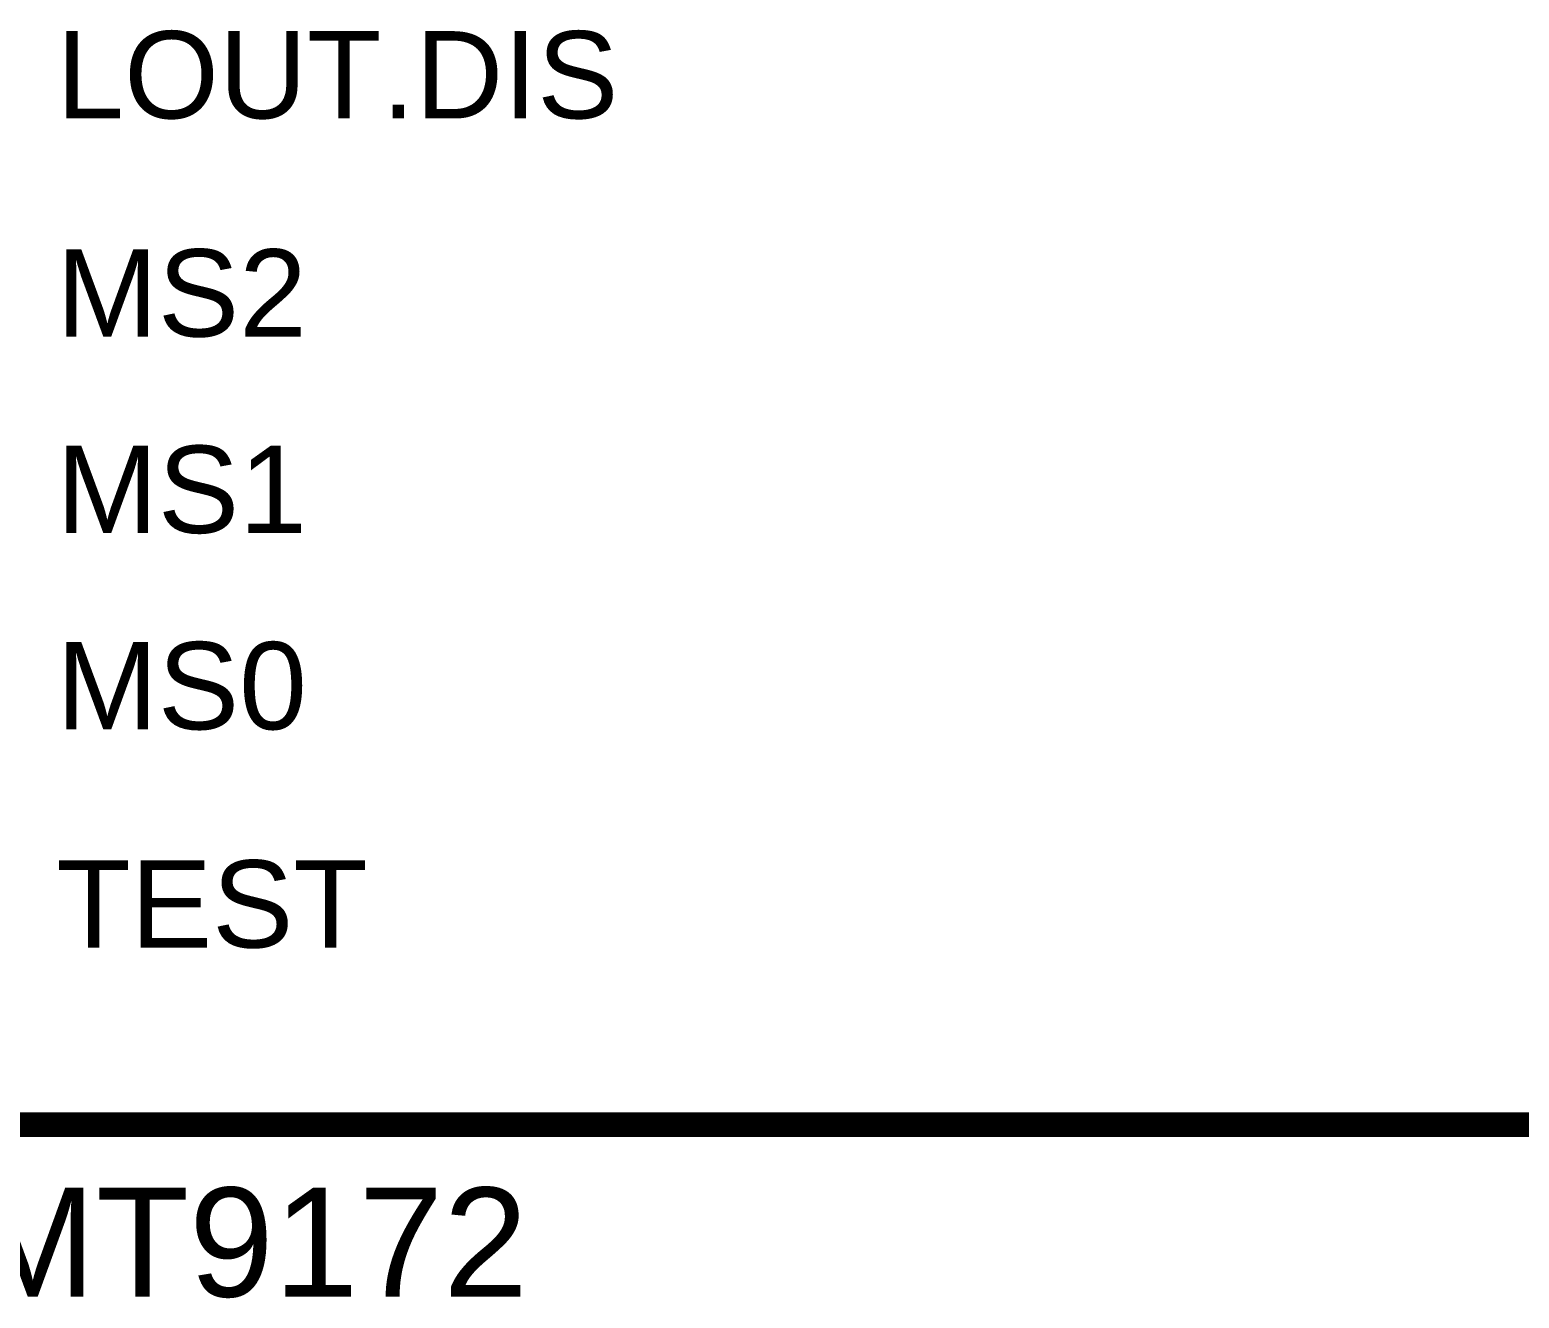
# Model space of a CAD drawing. Header units: millimetres. Extents: x -2024 to 917, y -725 to 13.
# Drawn here: x -1638.4 to -1620.31, y -318.78 to -303.38 of the extents above; entities that cross this region are included whole.
import ezdxf

# ---------------------------------------------------------------- set-up
doc = ezdxf.new("R2010")
doc.units = ezdxf.units.MM
doc.styles.get("Standard").update_dxf_attribs({"font": 'arial.ttf'})

msp = doc.modelspace()

# ---------------------------------------------------------------- linework, layer by layer
at = {"color": 7, "const_width": 0.3}
msp.add_lwpolyline([(-1639.053, -316.678), (-1619.059, -316.678)], dxfattribs=at)

# ---------------------------------------------------------------- texts
at = {"color": 7}
for s, height, p in [('LOUT.DIS', 1.0598, (-1638.076, -304.458)), ('MS2', 1.0598, (-1638.076, -307.107)), ('MS1', 1.0598, (-1638.076, -309.492)), ('MS0', 1.0598, (-1638.076, -311.876)), ('TEST', 1.0598, (-1638.076, -314.526)), ('MT9172', 1.3247, (-1639.136, -318.765))]:
    msp.add_text(s, height=height, dxfattribs=at).set_placement(p)

doc.saveas('drawing.dxf')
